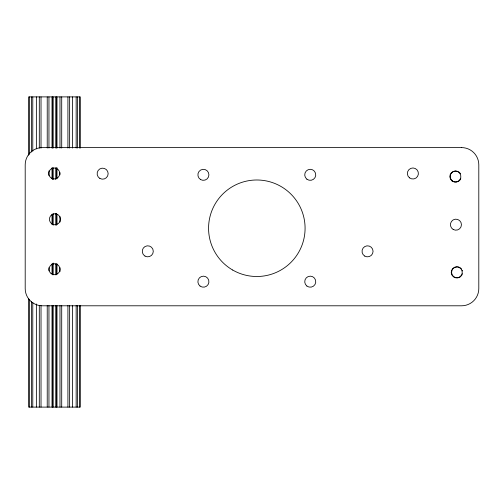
<?xml version="1.0" encoding="UTF-8"?>
<svg xmlns="http://www.w3.org/2000/svg" width="504" height="504" viewBox="0 0 504 504"><rect width="100%" height="100%" fill="white"/><g stroke="black" fill="none" stroke-linecap="round" stroke-linejoin="round"><path stroke-width="0.76" d="M80.319 148.069L80.319 96.894L28.615 96.894L28.615 155.156M80.319 305.537L80.319 407.106L28.615 407.106L28.615 298.456M79.456 96.894L79.456 148.069M79.456 305.537L79.456 407.106M77.377 96.894L77.377 148.069M77.377 305.537L77.377 407.106M76.161 96.894L76.161 148.069M76.161 305.537L76.161 407.106M72.576 96.894L72.576 148.069M72.576 305.537L72.576 407.106M69.634 96.894L69.634 148.069M69.634 305.537L69.634 407.106M67.914 96.894L67.914 148.069M67.914 305.537L67.914 407.106M61.709 96.894L61.709 148.069M61.709 305.537L61.709 407.106M59.982 96.894L59.982 148.069M59.982 172.481L59.982 174.838M59.982 216.569L59.982 222.081M59.982 267.744L59.982 271.681M59.982 305.537L59.982 407.106M57.002 96.894L57.002 148.069M57.002 167.756L57.002 178.775M57.002 214.206L57.002 224.444M57.002 263.812L57.002 274.044M57.002 305.537L57.002 407.106M56.442 96.894L56.442 148.069M56.442 167.756L56.442 178.775M56.442 213.419L56.442 225.231M56.442 263.812L56.442 274.831M56.442 305.537L56.442 407.106M55.749 96.894L55.749 148.069M55.749 167.756L55.749 179.563M55.749 213.419L55.749 225.231M55.749 263.812L55.749 274.831M55.749 305.537L55.749 407.106M53.191 96.894L53.191 148.069M53.191 167.756L53.191 179.563M53.191 213.419L53.191 225.231M53.191 263.025L53.191 274.831M53.191 305.537L53.191 407.106M52.498 96.894L52.492 148.069M52.498 167.756L52.492 179.563M52.498 214.206L52.492 224.444M52.498 263.812L52.492 274.831M52.498 305.537L52.492 407.106M52.013 96.894L52.013 148.069M52.013 167.756L52.013 178.775M52.013 214.206L52.013 224.444M52.013 263.812L52.013 274.044M52.013 305.537L52.013 407.106M48.951 96.894L48.951 148.069M48.951 170.906L48.951 175.625M48.951 267.744L48.951 270.894M48.951 305.537L48.951 407.106M47.231 96.894L47.231 148.069M47.231 305.537L47.231 407.106M41.026 96.894L41.026 148.069M41.026 305.537L41.026 407.106M39.306 96.894L39.306 148.069M39.306 305.537L39.306 407.106M36.364 96.894L36.364 148.856M36.364 303.962L36.364 407.106M32.779 96.894L32.779 151.219M32.779 302.387L32.779 407.106M31.557 96.894L31.557 152.006M31.557 301.6L31.557 407.106M29.478 96.894L29.478 154.369M29.478 299.237L29.478 407.106M460.801 178.655A5.513 5.513 0 0 1 457.815 181.642M457.134 181.868A5.513 5.513 0 0 1 450.204 176.186A5.513 5.513 0 0 1 457.815 171.448M458.464 171.769A5.513 5.513 0 0 1 460.48 173.786M462.414 273.785A5.513 5.513 0 0 1 462.187 274.466M461.866 275.115A5.513 5.513 0 0 1 452.315 275.115A5.513 5.513 0 0 1 457.09 266.843M457.808 266.887A5.513 5.513 0 0 1 461.462 268.997M462.187 270.245A5.513 5.513 0 0 1 462.414 270.932M461.563 147.59L42.437 147.59A17.237 17.237 0 0 0 25.2 164.827L25.2 288.565A17.237 17.237 0 0 0 42.437 305.796L461.563 305.796A17.237 17.237 0 0 0 478.8 288.565L478.8 164.827A17.237 17.237 0 0 0 461.563 147.59M145.013 256.095A5.513 5.513 0 0 0 153.285 251.32A5.513 5.513 0 0 0 145.013 246.544A5.513 5.513 0 0 0 145.013 256.095M52.158 224.041A5.513 5.513 0 0 0 60.43 219.265A5.513 5.513 0 0 0 52.158 214.483A5.513 5.513 0 0 0 52.158 224.041M51.502 178.24A5.513 5.513 0 0 0 59.774 173.464A5.513 5.513 0 0 0 51.502 168.689A5.513 5.513 0 0 0 51.502 178.24M306.892 179.197A5.513 5.513 0 0 0 315.718 175.537A5.513 5.513 0 0 0 308.139 169.722A5.513 5.513 0 0 0 306.892 179.197M232.697 270.037A48.258 48.258 0 0 0 305.084 228.243A48.258 48.258 0 0 0 232.697 186.455A48.258 48.258 0 0 0 232.697 270.037M306.892 286.045A5.513 5.513 0 0 0 315.718 282.391A5.513 5.513 0 0 0 308.139 276.576A5.513 5.513 0 0 0 306.892 286.045M452.006 180.917A5.513 5.513 0 0 0 460.832 177.263A5.513 5.513 0 0 0 453.254 171.448A5.513 5.513 0 0 0 452.006 180.917M453.386 276.734A5.513 5.513 0 0 0 462.212 273.08A5.513 5.513 0 0 0 454.633 267.265A5.513 5.513 0 0 0 453.386 276.734M409.525 177.862A5.513 5.513 0 0 0 418.351 174.201A5.513 5.513 0 0 0 410.773 168.386A5.513 5.513 0 0 0 409.525 177.862M200.642 179.594A5.513 5.513 0 0 0 208.914 174.819A5.513 5.513 0 0 0 200.642 170.043A5.513 5.513 0 0 0 200.642 179.594M200.044 286.045A5.513 5.513 0 0 0 208.87 282.391A5.513 5.513 0 0 0 201.291 276.576A5.513 5.513 0 0 0 200.044 286.045M51.143 273.641A5.513 5.513 0 0 0 59.963 269.98A5.513 5.513 0 0 0 52.385 264.165A5.513 5.513 0 0 0 51.143 273.641M99.88 178.441A5.513 5.513 0 0 0 108.152 173.666A5.513 5.513 0 0 0 99.88 168.89A5.513 5.513 0 0 0 99.88 178.441M453.172 229.452A5.513 5.513 0 0 0 461.444 224.677A5.513 5.513 0 0 0 453.172 219.901A5.513 5.513 0 0 0 453.172 229.452M364.789 256.108A5.513 5.513 0 0 0 373.061 251.332A5.513 5.513 0 0 0 364.789 246.557A5.513 5.513 0 0 0 364.789 256.108"/></g></svg>
